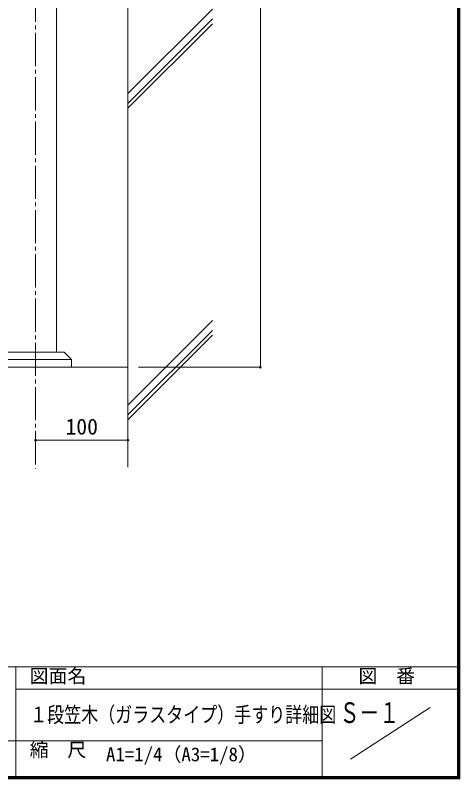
# Model space of a CAD drawing. Units: millimetres at full size; details may follow other scales. Extents: x -3501 to 3497, y -1129 to 1133.
# Drawn here: x 3015 to 3497, y -1129 to -301 of the extents above; entities that cross this region are included whole.
import ezdxf
from ezdxf.enums import TextEntityAlignment as Align

# ---------------------------------------------------------------- set-up
doc = ezdxf.new("R2010")
doc.units = ezdxf.units.MM
doc.header["$LTSCALE"] = 4
doc.header["$PDMODE"] = 32
doc.header["$PDSIZE"] = 2
doc.linetypes.add('CHAIN2', pattern=[12, 9, -1, 1, -1])
for name, color, linetype, lineweight in [('0-0_0', 7, 'Continuous', 18), ('0-1_1手摺寸法', 3, 'Continuous', 18), ('0-4_2躯体線', 4, 'Continuous', 9), ('0-5_3中心線', 2, 'CHAIN2', 18), ('0-F_WAKU', 7, 'Continuous', 18)]:
    doc.layers.add(name, color=color, linetype=linetype, lineweight=lineweight)
doc.layers.add('0-D_MOJI', color=6, linetype='Continuous')
doc.styles.add('ＭＳ ゴシック', font='')
doc.styles.get('ＭＳ ゴシック').set_extended_font_data('MS Gothic')

msp = doc.modelspace()

# ---------------------------------------------------------------- linework, layer by layer
at = {"layer": '0-0_0'}
for p, q in [((3059.866, -666.69), (3059.866, 89.753)), ((3076.366, -674.69), (2998.366, -674.69))]:
    msp.add_line(p, q, dxfattribs=at)
msp.add_lwpolyline([(3076.366, -682.892), (2998.366, -682.892), (2998.366, -674.69), (3006.366, -666.69), (3068.366, -666.69), (3076.366, -674.69)], close=True, dxfattribs=at)
at = {"layer": '0-1_1手摺寸法'}
for p, q in [((3280.919, 417.108), (3280.919, -682.892)), ((3280.919, -678.292), (3280.919, 412.508)), ((3148.866, -682.892), (3280.919, -682.892)), ((3037.366, -759.58), (3037.366, -761.936)), ((3137.366, -759.58), (3137.366, -761.936)), ((3137.366, -761.936), (3037.366, -761.936)), ((3041.966, -761.936), (3132.766, -761.936))]:
    msp.add_line(p, q, dxfattribs=at)
for p in [(3280.919, -682.892), (3037.366, -761.936), (3137.366, -761.936)]:
    msp.add_point(p, dxfattribs=at)
at = {"layer": '0-4_2躯体線'}
for p, q in [((3137.366, 476.339), (3137.366, -791.43)), ((3137.366, -386.202), (3228.954, -294.613)), ((3137.366, -396.81), (3228.954, -305.222)), ((3137.366, -402.104), (3228.954, -310.515)), ((3137.366, -723.958), (3228.954, -632.37)), ((3137.366, -734.567), (3228.954, -642.978)), ((3137.366, -739.861), (3228.954, -648.272)), ((3137.366, -682.892), (2694.866, -682.892))]:
    msp.add_line(p, q, dxfattribs=at)
at = {"layer": '0-5_3中心線'}
msp.add_line((3037.366, 495.608), (3037.366, -792.622), dxfattribs=at)
at = {"layer": '0-F_WAKU'}
for p, q in [((3494.604, -1126.8), (3494.604, 1130.8)), ((3495.204, -1127.4), (3495.204, 1131.4)), ((3495.804, -1128), (3495.804, 1132)), ((3496.404, -1128.6), (3496.404, 1132.6)), ((3497.004, -1129.2), (3497.004, 1133.2)), ((295.804, -1008), (3495.804, -1008)), ((3015.804, -1008), (3015.804, -1128)), ((3347.804, -1008), (3347.804, -1128)), ((3015.804, -1032), (3495.804, -1032)), ((3378.638, -1108), (3464.971, -1052)), ((2339.804, -1088), (3347.804, -1088)), ((294.604, -1129.2), (3497.004, -1129.2)), ((295.204, -1128.6), (3496.404, -1128.6)), ((295.804, -1128), (3495.804, -1128)), ((296.404, -1127.4), (3495.204, -1127.4)), ((297.004, -1126.8), (3494.604, -1126.8))]:
    msp.add_line(p, q, dxfattribs=at)

# ---------------------------------------------------------------- texts
at = {"layer": '0-0_0', "style": 'ＭＳ ゴシック'}
for s, height, width, p in [('１段笠木（ガラスタイプ）手すり詳細図', 16.89, 0.8, (3031.471, -1073.191)), ('Ｓ－１', 22.52, 0.7, (3366.821, -1075.514))]:
    msp.add_text(s, height=height, dxfattribs=dict(at, width=width)).set_placement(p, align=Align.BOTTOM_LEFT)
msp.add_text('A1=1/4（A3=1/8）', height=15.01, dxfattribs=at).set_placement((3113.649, -1114.759), align=Align.BOTTOM_LEFT)
at = {"layer": '0-1_1手摺寸法', "style": 'ＭＳ ゴシック'}
msp.add_text('100', height=17.27, dxfattribs=at).set_placement((3069.702, -761.118), align=Align.BOTTOM_LEFT)
at = {"layer": '0-D_MOJI', "style": 'ＭＳ ゴシック'}
for s, p in [('図面名', (3030.912, -1029.842)), ('図  番', (3387.227, -1029.842)), ('縮  尺', (3030.912, -1109.842))]:
    msp.add_text(s, height=15.01, dxfattribs=at).set_placement(p, align=Align.BOTTOM_LEFT)

doc.saveas('drawing.dxf')
